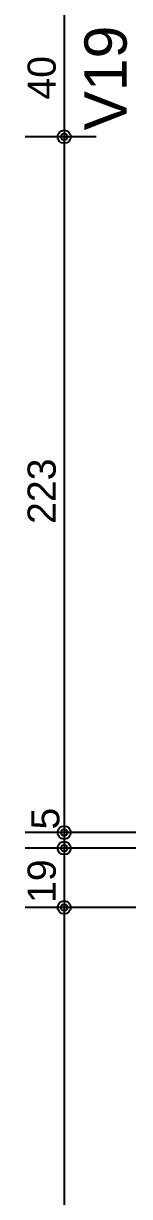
# Model space of a CAD drawing. Extents: x 0 to 119, y 0 to 84.
# Drawn here: x 19.38 to 20.04, y 37.61 to 45.13 of the extents above; entities that cross this region are included whole.
import ezdxf

# ---------------------------------------------------------------- set-up
doc = ezdxf.new("R2010")
doc.units = 0
doc.header["$MEASUREMENT"] = 0
doc.layers.add('32', color=250, linetype='CONTINUOUS')
doc.layers.add('37', color=7, linetype='CONTINUOUS')
doc.styles.add('TQS_ARIAL', font='arial.ttf')

msp = doc.modelspace()

# ---------------------------------------------------------------- linework, layer by layer
at = {"layer": '32', "color": 250, "linetype": 'Continuous'}
for p, q in [((19.63214, 45.20084), (19.63214, 44.40084)), ((19.83559, 44.40084), (19.38214, 44.40084)), ((19.83559, 44.40084), (19.38214, 44.40084)), ((19.63214, 44.40084), (19.63214, 39.94084)), ((21.83559, 39.94084), (19.38214, 39.94084)), ((21.83559, 39.94084), (19.38214, 39.94084)), ((19.63214, 39.94084), (19.63214, 39.84084)), ((21.83559, 39.84084), (19.38214, 39.84084)), ((21.83559, 39.84084), (19.38214, 39.84084)), ((19.63214, 39.84084), (19.63214, 39.46084)), ((21.83559, 39.46084), (19.38214, 39.46084)), ((21.83559, 39.46084), (19.38214, 39.46084)), ((19.63214, 39.46084), (19.63214, 35.375703))]:
    msp.add_line(p, q, dxfattribs=at)
for centre, radius in [((19.63214, 44.40084), 0.041625), ((19.63214, 44.40084), 0.041625), ((19.63214, 44.40084), 0.02075), ((19.63214, 44.40084), 0.02075), ((19.63214, 39.94084), 0.041625), ((19.63214, 39.94084), 0.041625), ((19.63214, 39.94084), 0.02075), ((19.63214, 39.94084), 0.02075), ((19.63214, 39.84084), 0.041625), ((19.63214, 39.84084), 0.041625), ((19.63214, 39.84084), 0.02075), ((19.63214, 39.84084), 0.02075), ((19.63214, 39.46084), 0.041625), ((19.63214, 39.46084), 0.041625), ((19.63214, 39.46084), 0.02075), ((19.63214, 39.46084), 0.02075)]:
    msp.add_circle(centre, radius, dxfattribs=at)

# ---------------------------------------------------------------- texts
at = {"layer": '32', "color": 250, "linetype": 'Continuous', "style": 'TQS_ARIAL'}
for s, p in [('40', (19.57814, 44.63884)), ('223', (19.57814, 41.91884)), ('5', (19.60133, 39.959653)), ('19', (19.57814, 39.48884))]:
    msp.add_text(s, height=0.18, rotation=90, dxfattribs=at).set_placement(p)
at = {"layer": '37', "color": 7, "linetype": 'Continuous', "style": 'TQS_ARIAL'}
msp.add_text('V19', height=0.27, rotation=90, dxfattribs=at).set_placement((20.03141, 44.44169))

doc.saveas('drawing.dxf')
